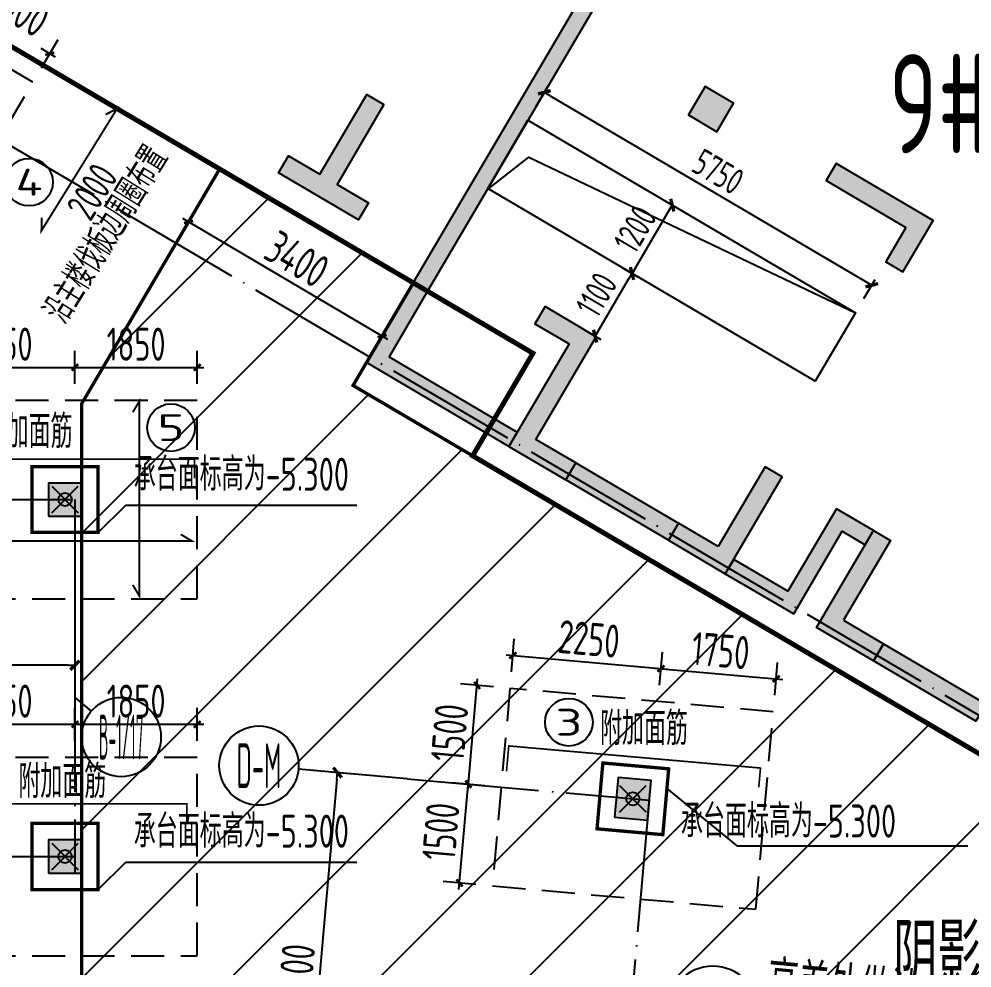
# Model space of a CAD drawing. Extents: x -57409 to 252654, y -8259 to 229119.
# Drawn here: x 150931 to 165350, y 89177 to 103531 of the extents above; entities that cross this region are included whole.
import ezdxf
from ezdxf.enums import TextEntityAlignment as Align

# ---------------------------------------------------------------- set-up
doc = ezdxf.new("R2010")
doc.units = 0
doc.header["$LTSCALE"] = 100
doc.header["$PDMODE"] = 35
doc.header["$PDSIZE"] = 200
doc.linetypes.add('DASHED', pattern=[0.75, 0.5, -0.25])
doc.linetypes.add('DOTE', pattern=[2.4200000000000004, 2, -0.2, 0.02, -0.2])
doc.layers.get('0').update_dxf_attribs({"linetype": 'CONTINUOUS'})
doc.layers.get('Defpoints').update_dxf_attribs({"linetype": 'CONTINUOUS'})
for name, color, linetype in [('B-TEXT', 3, 'CONTINUOUS'), ('codim', 7, 'CONTINUOUS'), ('COLU', 7, 'CONTINUOUS'), ('colu-主楼', 7, 'CONTINUOUS'), ('CT', 2, 'CONTINUOUS'), ('dim-wall', 7, 'CONTINUOUS'), ('dote', 253, 'DOTE'), ('g高差线', 210, 'CONTINUOUS'), ('h填实-主楼', 254, 'CONTINUOUS'), ('h填实-柱墙', 254, 'CONTINUOUS'), ('JSK', 4, 'CONTINUOUS'), ('s索引', 6, 'CONTINUOUS'), ('WALL', 3, 'CONTINUOUS'), ('wall-主楼', 2, 'CONTINUOUS'), ('Z-AXIS', 3, 'CONTINUOUS'), ('Z-CT', 2, 'CONTINUOUS'), ('Z-TEXT', 2, 'CONTINUOUS'), ('z柱下板带', 140, 'CONTINUOUS'), ('板底钢筋', 24, 'CONTINUOUS'), ('楼板负筋标注', 94, 'CONTINUOUS')]:
    doc.layers.add(name, color=color, linetype=linetype)
doc.layers.add('rein', color=6, linetype='ByLayer', lineweight=18)
doc.layers.add('重心计算', color=7, linetype='CONTINUOUS', plot=False)
doc.styles.add('_TCH_AXIS', font='tssdeng.shx', dxfattribs={"width": 0.7, "bigfont": 'tssdchn.shx'})
doc.styles.add('COMP', font='tssdeng.shx', dxfattribs={"width": 0.7, "bigfont": 'tssdchn.shx'})
doc.styles.add('COMPLEX', font='tssdeng.shx', dxfattribs={"width": 0.7, "bigfont": 'tssdchn.shx'})
doc.styles.add('Jgcad-DIM', font='tssdeng.shx', dxfattribs={"width": 0.7, "bigfont": 'tssdchn.shx'})
doc.styles.get("Standard").update_dxf_attribs({"font": 'tssdeng.shx', "width": 0.7, "bigfont": 'tssdchn.shx'})
doc.styles.add('TSSD_Dimension', font='tssdeng.shx', dxfattribs={"width": 0.7})
doc.dimstyles.new('TSSD_100_100$0', dxfattribs={"dimtxt": 300, "dimasz": 100, "dimexe": 100, "dimexo": 250, "dimgap": 100, "dimtad": 1, "dimdec": 0, "dimzin": 0, "dimdsep": 46, "dimtxsty": 'TSSD_Dimension', "dimblk": '_tsdbk', "dimblk1": '_tsdbk', "dimblk2": '_tsdbk', "dimsah": 1, "dimcen": 0, "dimdle": 100, "dimclrt": 7, "dimadec": 0, "dimazin": 0, "dimtfac": 1, "dimtdec": 0, "dimtix": 1, "dimtmove": 2, "dimatfit": 3, "dimldrblk": '_tsdbk', "dimfxl": 1, "dimtolj": 1, "dimtzin": 0, "dimarcsym": 0})

# ---------------------------------------------------------------- blocks, each defined once
blk = doc.blocks.new('_tsdbk')
blk.add_line((-1, 0), (0, 0))
at = {"const_width": 0.5}
blk.add_lwpolyline([(-0.7000000000000001, -0.7000000000000001), (0.7000000000000001, 0.7000000000000001)], dxfattribs=at)
blk = doc.blocks.new('*D4')
at = {"layer": 'Defpoints', "color": 0}
for p in [(156552.8397351701, 92060.53724373419), (155201.8647654124, 85956.01938228871), (156005.1060252424, 85884.77917018493)]:
    blk.add_point(p, dxfattribs=at)
at = {"layer": 'Z-AXIS', "color": 0, "lineweight": -2}
for p, q in [((156303.8172322038, 92082.62328041723), (155649.9894739653, 92140.61187052788)), ((155740.7640604786, 92032.16845466812), (155210.6991800856, 86055.62838347525)), ((155756.083522276, 85906.86520686798), (155102.2557642259, 85964.85379696192))]:
    blk.add_line(p, q, dxfattribs=at)
at = {"layer": 'Z-AXIS', "color": 0, "lineweight": -2, "xscale": 100, "yscale": 100, "zscale": 100}
for p, rotation in [((155749.5984751518, 92131.77745585467), 84.93164578912575), ((155201.8647654124, 85956.01938228871), 264.9316457891258)]:
    blk.add_blockref('_tsdbk', p, dxfattribs=dict(at, rotation=rotation))
at = {"layer": 'Z-AXIS', "color": 7, "insert": (155127.1001161292, 89074.81887042796), "char_height": 500, "attachment_point": 5, "rotation": 84.93164578912574, "style": 'TSSD_Dimension'}
blk.add_mtext('\\A1;6200', dxfattribs=at)
blk = doc.blocks.new('_AXISO')
blk.add_circle((2.273736754432321e-13, -5.684341886080801e-14), 0.5)
at = {"layer": 'B-TEXT', "style": 'COMPLEX', "width": 1.450892857142857}
blk.add_attdef('A', text='', height=0.56, dxfattribs=at).set_placement((0.2493750000001, -0.2800000000000296), (0.7493750000001, -0.2800000000000296), align=Align.FIT)
blk = doc.blocks.new('*D214')
at = {"layer": 'Defpoints', "color": 0}
for p in [(142777.6411610184, 94763.2418951896), (151777.641161017, 94763.24189519053), (142777.6411610184, 93754.77070954113)]:
    blk.add_point(p, dxfattribs=at)
at = {"layer": 'Z-AXIS', "color": 0, "lineweight": -2}
for p, q in [((142777.6411610184, 94513.2418951896), (142777.6411610184, 93654.77070954113)), ((151777.641161017, 94513.24189519053), (151777.641161017, 93654.77070954113)), ((151677.641161017, 93754.77070954113), (142877.6411610184, 93754.77070954113))]:
    blk.add_line(p, q, dxfattribs=at)
at = {"layer": 'Z-AXIS', "color": 0, "lineweight": -2, "xscale": 100, "yscale": 100, "zscale": 100, "rotation": 180}
blk.add_blockref('_tsdbk', (142777.6411610184, 93754.77070954113), dxfattribs=at)
at = {"layer": 'Z-AXIS', "color": 0, "lineweight": -2, "xscale": 100, "yscale": 100, "zscale": 100}
blk.add_blockref('_tsdbk', (151777.641161017, 93754.77070954113), dxfattribs=at)
at = {"layer": 'Z-AXIS', "color": 7, "insert": (147277.6411610177, 94104.77070954113), "char_height": 500, "attachment_point": 5, "style": 'TSSD_Dimension'}
blk.add_mtext('\\A1;9000', dxfattribs=at)
blk = doc.blocks.new('_ArchTick')
at = {"color": 0, "linetype": 'ByBlock', "const_width": 0.4}
blk.add_lwpolyline([(-0.5, -0.5), (0.5, 0.5)], dxfattribs=at)
blk = doc.blocks.new('*D2600')
at = {"layer": 'codim', "color": 0, "lineweight": -2}
blk.add_line((157587.6823024099, 90362.47555906195), (157737.8673518519, 92055.82857923336), dxfattribs=at)
at = {"layer": 'codim', "color": 7, "lineweight": -2}
for p, q in [((157978.055440146, 91934.13354136408), (157480.0104342125, 91978.30561472947)), ((157845.5392200023, 90439.99852357002), (157347.4942141165, 90484.17059693116))]:
    blk.add_line(p, q, dxfattribs=at)
at = {"layer": 'Defpoints', "color": 0}
for p in [(157729.0329371789, 91956.2195780468), (158227.0779431125, 91912.04750468142), (158094.5617229687, 90417.91248688736)]:
    blk.add_point(p, dxfattribs=at)
at = {"layer": 'codim', "color": 0, "lineweight": -2, "xscale": 100, "yscale": 100, "zscale": 100}
for p, rotation in [((157729.0329371789, 91956.2195780468), 84.93164578921422), ((157596.5167170829, 90462.0845602485), 264.9316457892142)]:
    blk.add_blockref('_ArchTick', p, dxfattribs=dict(at, rotation=rotation))
at = {"layer": 'codim', "color": 1, "insert": (157314.143322978, 91240.07252050338), "char_height": 500, "attachment_point": 5, "rotation": 84.93164578921422, "style": 'Jgcad-DIM'}
blk.add_mtext('\\A1;1500', dxfattribs=at)
blk = doc.blocks.new('*D2601')
at = {"layer": 'codim', "color": 7, "lineweight": -2}
for p, q in [((158110.5716602898, 93428.26855915817), (157612.5266543564, 93472.44063252353)), ((157978.055440146, 91934.13354136408), (157480.0104342605, 91978.3056147252))]:
    blk.add_line(p, q, dxfattribs=at)
at = {"layer": 'codim', "color": 0, "lineweight": -2}
blk.add_line((157720.1985225538, 91856.610576856), (157870.3835719959, 93549.96359702744), dxfattribs=at)
at = {"layer": 'Defpoints', "color": 0}
for p in [(157861.5491573228, 93450.35459584088), (158359.5941632562, 93406.18252247552), (158227.0779431125, 91912.04750468142)]:
    blk.add_point(p, dxfattribs=at)
at = {"layer": 'codim', "color": 0, "lineweight": -2, "xscale": 100, "yscale": 100, "zscale": 100}
for p, rotation in [((157861.5491573228, 93450.35459584088), 84.93164578921422), ((157729.0329372269, 91956.21957804255), 264.9316457892142)]:
    blk.add_blockref('_ArchTick', p, dxfattribs=dict(at, rotation=rotation))
at = {"layer": 'codim', "color": 1, "insert": (157446.6595431219, 92734.20753829744), "char_height": 500, "attachment_point": 5, "rotation": 84.93164578921422, "style": 'Jgcad-DIM'}
blk.add_mtext('\\A1;1500', dxfattribs=at)
blk = doc.blocks.new('*D2602')
at = {"layer": 'codim', "color": 7, "lineweight": -2}
for p, q in [((158381.680199946, 93655.2050254413), (158425.8522733247, 94153.25003136467)), ((160622.8827266372, 93456.43069522569), (160667.0548000167, 93954.47570115722))]:
    blk.add_line(p, q, dxfattribs=at)
at = {"layer": 'codim', "color": 0, "lineweight": -2}
blk.add_line((158304.1572354486, 93913.06194307479), (160744.5777645133, 93696.61878351556), dxfattribs=at)
at = {"layer": 'Defpoints', "color": 0}
for p in [(160644.968763327, 93705.45319819145), (158359.5941632563, 93406.18252247553), (160600.7966899475, 93207.40819225991)]:
    blk.add_point(p, dxfattribs=at)
at = {"layer": 'codim', "color": 0, "lineweight": -2, "xscale": 100, "yscale": 100, "zscale": 100}
for p, rotation in [((158403.766236635, 93904.2275283989), 174.9316457875899), ((160644.968763327, 93705.45319819145), 354.9316457875899)]:
    blk.add_blockref('_ArchTick', p, dxfattribs=dict(at, rotation=rotation))
at = {"layer": 'codim', "color": 1, "insert": (159555.2879513466, 94153.47186744727), "char_height": 500, "attachment_point": 5, "rotation": 354.9316457875899, "style": 'Jgcad-DIM'}
blk.add_mtext('\\A1;2250', dxfattribs=at)
blk = doc.blocks.new('*D2603')
at = {"layer": 'codim', "color": 7, "lineweight": -2}
for p, q in [((160622.8827266372, 93456.43069522569), (160667.0548000161, 93954.47570115101)), ((162366.0402473972, 93301.82843839139), (162410.2123207766, 93799.87344432299))]:
    blk.add_line(p, q, dxfattribs=at)
at = {"layer": 'codim', "color": 0, "lineweight": -2}
blk.add_line((160545.3597621401, 93714.28761286111), (162487.7352852732, 93542.01652668131), dxfattribs=at)
at = {"layer": 'Defpoints', "color": 0}
for p in [(162388.1262840869, 93550.8509413572), (160600.7966899475, 93207.40819225991), (162343.9542107075, 93052.80593542561)]:
    blk.add_point(p, dxfattribs=at)
at = {"layer": 'codim', "color": 0, "lineweight": -2, "xscale": 100, "yscale": 100, "zscale": 100}
for p, rotation in [((160644.9687633264, 93705.45319818522), 174.9316457875899), ((162388.1262840869, 93550.8509413572), 354.9316457875899)]:
    blk.add_blockref('_ArchTick', p, dxfattribs=dict(at, rotation=rotation))
at = {"layer": 'codim', "color": 1, "insert": (161547.4679750723, 93976.7835739233), "char_height": 500, "attachment_point": 5, "rotation": 354.9316457875899, "style": 'Jgcad-DIM'}
blk.add_mtext('\\A1;1750', dxfattribs=at)
blk = doc.blocks.new('*D2606')
at = {"layer": 'codim', "color": 7, "lineweight": -2}
for p, q in [((149627.6411610168, 98012.72304206342), (149627.6411610168, 98512.72304206342)), ((151777.6411610168, 98012.72304206342), (151777.6411610168, 98512.72304206342))]:
    blk.add_line(p, q, dxfattribs=at)
at = {"layer": 'codim', "color": 0, "lineweight": -2}
blk.add_line((149527.6411610168, 98262.72304206342), (151877.6411610168, 98262.72304206342), dxfattribs=at)
at = {"layer": 'Defpoints', "color": 0}
for p in [(151777.6411610168, 98262.72304206342), (149627.6411610168, 97762.72304206342), (151777.6411610168, 97762.72304206342)]:
    blk.add_point(p, dxfattribs=at)
at = {"layer": 'codim', "color": 0, "lineweight": -2, "xscale": 100, "yscale": 100, "zscale": 100, "rotation": 180}
blk.add_blockref('_ArchTick', (149627.6411610168, 98262.72304206342), dxfattribs=at)
at = {"layer": 'codim', "color": 0, "lineweight": -2, "xscale": 100, "yscale": 100, "zscale": 100}
blk.add_blockref('_ArchTick', (151777.6411610168, 98262.72304206342), dxfattribs=at)
at = {"layer": 'codim', "color": 1, "insert": (150702.6411610168, 98612.72304206342), "char_height": 500, "attachment_point": 5, "style": 'Jgcad-DIM'}
blk.add_mtext('\\A1;2150', dxfattribs=at)
blk = doc.blocks.new('*D2607')
at = {"layer": 'codim', "color": 7, "lineweight": -2}
for p, q in [((151777.6411610168, 98012.72304206342), (151777.6411610168, 98512.72304206342)), ((153627.6411610168, 98012.72304206336), (153627.6411610168, 98512.72304206342))]:
    blk.add_line(p, q, dxfattribs=at)
at = {"layer": 'codim', "color": 0, "lineweight": -2}
blk.add_line((151677.6411610168, 98262.72304206342), (153727.6411610168, 98262.72304206342), dxfattribs=at)
at = {"layer": 'Defpoints', "color": 0}
for p in [(153627.6411610168, 98262.72304206342), (151777.6411610168, 97762.72304206342), (153627.6411610168, 97762.72304206336)]:
    blk.add_point(p, dxfattribs=at)
at = {"layer": 'codim', "color": 0, "lineweight": -2, "xscale": 100, "yscale": 100, "zscale": 100, "rotation": 180}
blk.add_blockref('_ArchTick', (151777.6411610168, 98262.72304206342), dxfattribs=at)
at = {"layer": 'codim', "color": 0, "lineweight": -2, "xscale": 100, "yscale": 100, "zscale": 100}
blk.add_blockref('_ArchTick', (153627.6411610168, 98262.72304206342), dxfattribs=at)
at = {"layer": 'codim', "color": 1, "insert": (152702.6411610168, 98612.72304206342), "char_height": 500, "attachment_point": 5, "style": 'Jgcad-DIM'}
blk.add_mtext('\\A1;1850', dxfattribs=at)
blk = doc.blocks.new('*D2589')
at = {"layer": 'codim', "color": 7, "lineweight": -2}
for p, q in [((149627.6411610174, 92612.7230420599), (149627.6411610174, 93112.7230420599)), ((151777.6411610174, 92612.7230420599), (151777.6411610174, 93112.7230420599))]:
    blk.add_line(p, q, dxfattribs=at)
at = {"layer": 'codim', "color": 0, "lineweight": -2}
blk.add_line((149527.6411610174, 92862.7230420599), (151877.6411610174, 92862.7230420599), dxfattribs=at)
at = {"layer": 'Defpoints', "color": 0}
for p in [(151777.6411610174, 92862.7230420599), (149627.6411610174, 92362.7230420599), (151777.6411610174, 92362.7230420599)]:
    blk.add_point(p, dxfattribs=at)
at = {"layer": 'codim', "color": 0, "lineweight": -2, "xscale": 100, "yscale": 100, "zscale": 100, "rotation": 180}
blk.add_blockref('_ArchTick', (149627.6411610174, 92862.7230420599), dxfattribs=at)
at = {"layer": 'codim', "color": 0, "lineweight": -2, "xscale": 100, "yscale": 100, "zscale": 100}
blk.add_blockref('_ArchTick', (151777.6411610174, 92862.7230420599), dxfattribs=at)
at = {"layer": 'codim', "color": 1, "insert": (150702.6411610174, 93212.7230420599), "char_height": 500, "attachment_point": 5, "style": 'Jgcad-DIM'}
blk.add_mtext('\\A1;2150', dxfattribs=at)
blk = doc.blocks.new('*D2590')
at = {"layer": 'codim', "color": 7, "lineweight": -2}
for p, q in [((151777.6411610174, 92612.7230420599), (151777.6411610174, 93112.7230420599)), ((153627.6411610174, 92612.72304205976), (153627.6411610174, 93112.7230420599))]:
    blk.add_line(p, q, dxfattribs=at)
at = {"layer": 'codim', "color": 0, "lineweight": -2}
blk.add_line((151677.6411610174, 92862.7230420599), (153727.6411610174, 92862.7230420599), dxfattribs=at)
at = {"layer": 'Defpoints', "color": 0}
for p in [(153627.6411610174, 92862.7230420599), (151777.6411610174, 92362.7230420599), (153627.6411610174, 92362.72304205976)]:
    blk.add_point(p, dxfattribs=at)
at = {"layer": 'codim', "color": 0, "lineweight": -2, "xscale": 100, "yscale": 100, "zscale": 100, "rotation": 180}
blk.add_blockref('_ArchTick', (151777.6411610174, 92862.7230420599), dxfattribs=at)
at = {"layer": 'codim', "color": 0, "lineweight": -2, "xscale": 100, "yscale": 100, "zscale": 100}
blk.add_blockref('_ArchTick', (153627.6411610174, 92862.7230420599), dxfattribs=at)
at = {"layer": 'codim', "color": 1, "insert": (152702.6411610174, 93212.7230420599), "char_height": 500, "attachment_point": 5, "style": 'Jgcad-DIM'}
blk.add_mtext('\\A1;1850', dxfattribs=at)
blk = doc.blocks.new('*D456')
at = {"layer": 'codim', "color": 7, "lineweight": -2}
for p, q in [((149544.8242385641, 103805.4241908229), (149798.2521843906, 104236.4395921999)), ((151268.8858442189, 102791.7124073722), (151522.3137900708, 103222.7278087923))]:
    blk.add_line(p, q, dxfattribs=at)
at = {"layer": 'codim', "color": 0, "lineweight": -2}
for p, q in [((149585.3351311806, 104071.6174806602), (150233.9289993958, 103690.2579951932)), ((151481.8028974289, 102956.5345189119), (151265.0504597161, 103083.980370886))]:
    blk.add_line(p, q, dxfattribs=at)
at = {"layer": 'Defpoints', "color": 0}
for p in [(149418.1102656382, 103589.9164901129), (151395.5998171448, 103007.2201080823), (151142.1718712929, 102576.2047066622)]:
    blk.add_point(p, dxfattribs=at)
at = {"layer": 'codim', "color": 0, "lineweight": -2, "xscale": 100, "yscale": 100, "zscale": 100}
for p, rotation in [((149671.5382114647, 104020.9318914898), 149.5453717339263), ((151395.5998171448, 103007.2201080823), 329.5453717339263)]:
    blk.add_blockref('_ArchTick', p, dxfattribs=dict(at, rotation=rotation))
at = {"layer": 'codim', "color": 1, "insert": (150922.8026196426, 103681.8795917265), "char_height": 500, "attachment_point": 5, "rotation": 329.54537173392634, "style": 'Jgcad-DIM'}
blk.add_mtext('\\A1;2000', dxfattribs=at)
blk = doc.blocks.new('*D2818')
at = {"layer": 'Defpoints', "color": 0}
for p in [(158631.7801622957, 102000.6427826044), (163834.7788405278, 99504.37269845286), (163588.4637371027, 99086.21263163515)]:
    blk.add_point(p, dxfattribs=at)
at = {"layer": 'dim-wall', "color": 0, "lineweight": -2}
for p, q in [((158758.6647530359, 102216.0500727147), (158931.1579260692, 102508.8853709089)), ((158966.5670058173, 102371.9686185686), (163748.6159244837, 99555.12653474894)), ((163715.3483278429, 99301.61992174554), (163885.5326768239, 99590.53561449701))]:
    blk.add_line(p, q, dxfattribs=at)
at = {"layer": 'dim-wall', "color": 0, "lineweight": -2, "xscale": 100, "yscale": 100, "zscale": 100}
for p, rotation in [((158880.4040897731, 102422.7224548647), 149.5), ((163834.7788405278, 99504.37269845286), 329.5)]:
    blk.add_blockref('_tsdbk', p, dxfattribs=dict(at, rotation=rotation))
at = {"layer": 'dim-wall', "color": 7, "insert": (161509.8529740387, 101222.0363247913), "char_height": 400, "attachment_point": 5, "rotation": 329.5, "style": 'TSSD_Dimension'}
blk.add_mtext('\\A1;5750', dxfattribs=at)
blk = doc.blocks.new('*D2819')
at = {"layer": 'Defpoints', "color": 0}
for p in [(159835.5418394054, 99900.79473498135), (160206.6639723615, 99682.18709208019), (159278.0003492272, 98952.56083612368)]:
    blk.add_point(p, dxfattribs=at)
at = {"layer": 'dim-wall', "color": 0, "lineweight": -2}
for p, q in [((160050.9491295158, 99773.91014424118), (160292.8268884057, 99631.43325578413)), ((159699.1257751716, 98820.55821306168), (160155.9101360654, 99596.02417603604)), ((159493.4076393375, 98825.67624538351), (159734.5348549197, 98683.64146072147))]:
    blk.add_line(p, q, dxfattribs=at)
at = {"layer": 'dim-wall', "color": 0, "lineweight": -2, "xscale": 100, "yscale": 100, "zscale": 100}
for p, rotation in [((160206.6639723615, 99682.18709208019), 59.50000000000001), ((159648.3719388755, 98734.39529701753), 239.5)]:
    blk.add_blockref('_tsdbk', p, dxfattribs=dict(at, rotation=rotation))
at = {"layer": 'dim-wall', "color": 7, "insert": (159669.029207486, 99360.55270343708), "char_height": 400, "attachment_point": 5, "rotation": 59.500000000000014, "style": 'TSSD_Dimension'}
blk.add_mtext('\\A1;1100', dxfattribs=at)
blk = doc.blocks.new('*D2820')
at = {"layer": 'Defpoints', "color": 0}
for p in [(160709.1462907271, 100779.1954073468), (160815.8335462846, 100716.3518111451), (159835.5418394054, 99900.79473498135)]:
    blk.add_point(p, dxfattribs=at)
at = {"layer": 'dim-wall', "color": 0, "lineweight": -2}
for p, q in [((160924.5535808375, 100652.3108166066), (160901.9964623288, 100665.597974849)), ((160257.4178086576, 99768.35000812434), (160765.0797099886, 100630.1888951009)), ((160050.9491295158, 99773.91014424118), (160292.8268884057, 99631.43325578413))]:
    blk.add_line(p, q, dxfattribs=at)
at = {"layer": 'dim-wall', "color": 0, "lineweight": -2, "xscale": 100, "yscale": 100, "zscale": 100}
for p, rotation in [((160815.8335462846, 100716.3518111451), 59.50000000000001), ((160206.6639723615, 99682.18709208019), 239.5)]:
    blk.add_blockref('_tsdbk', p, dxfattribs=dict(at, rotation=rotation))
at = {"layer": 'dim-wall', "color": 7, "insert": (160252.7600111906, 100351.5309605008), "char_height": 400, "attachment_point": 5, "rotation": 59.500000000000014, "style": 'TSSD_Dimension'}
blk.add_mtext('\\A1;1200', dxfattribs=at)
blk = doc.blocks.new('_INDEX')
blk.add_line((-0.5, 0), (0.5, 0))
blk.add_circle((0, 0), 0.5)
at = {"style": 'COMP'}
for tag, width, p, p2 in [('1', 2.888888888888888, (-0.17, 0.05), (0.17, 0.05)), ('-', 1.444444444444444, (-0.17, -0.39), (0.17, -0.39))]:
    blk.add_attdef(tag, text='', height=0.34, dxfattribs=dict(at, width=width)).set_placement(p, p2, align=Align.FIT)
blk = doc.blocks.new('*D2952')
at = {"layer": 'codim', "color": 7, "lineweight": -2}
for p, q in [((153384.224119986, 100271.8816321402), (153622.5922753702, 100676.5504583577)), ((156314.7305476382, 98548.80579340804), (156551.7323860815, 98951.15507374564))]:
    blk.add_line(p, q, dxfattribs=at)
at = {"layer": 'codim', "color": 0, "lineweight": -2}
blk.add_line((156511.0107113854, 98684.99394733919), (153409.5447685859, 100511.8970045433), dxfattribs=at)
at = {"layer": 'Defpoints', "color": 0}
for p in [(153495.70768463, 100461.1431682473), (153257.3395292459, 100056.4743420298), (156187.845956898, 98333.39850329768)]:
    blk.add_point(p, dxfattribs=at)
at = {"layer": 'codim', "color": 0, "lineweight": -2, "xscale": 100, "yscale": 100, "zscale": 100}
for p, rotation in [((153495.70768463, 100461.1431682473), 149.5), ((156424.8477953413, 98735.74778363525), 329.5)]:
    blk.add_blockref('_ArchTick', p, dxfattribs=dict(at, rotation=rotation))
at = {"layer": 'codim', "color": 1, "insert": (155137.9161670219, 99900.01568209581), "char_height": 500, "attachment_point": 5, "rotation": 329.5, "style": 'Jgcad-DIM'}
blk.add_mtext('\\A1;3400', dxfattribs=at)

msp = doc.modelspace()

# ---------------------------------------------------------------- hatches: boundary and pattern name
at = {"layer": 'g高差线'}
h = msp.add_hatch(dxfattribs=at)
h.set_pattern_fill('ANSI31', color=256, scale=500, style=0)
h.set_pattern_definition([(45, (0, 0), (-1122.532015133644, 1122.532015133644), [])])
h.paths.add_polyline_path([(167328.0015713994, 93407.29436140702), (166415.652510552, 91855.64388803586), (155985.0941495197, 97988.56545426532), (156897.4217409475, 99540.21971143977), (153966.9377775096, 101263.3174657299), (151877.6438114924, 97709.96870472953), (151877.6438117984, 86351.22903413788), (164521.890563253, 85229.79906564172), (164576.7586858609, 85848.44320797367), (164257.3222983349, 85569.22932163556), (164297.5447995229, 86167.87959549934), (164576.7586858609, 85848.44320797369), (164521.890563253, 85229.79906564172), (178716.3392929953, 83970.8802462993), (179913.6512926972, 86007.19834220802)])
h.paths.add_polyline_path([(164277.7382389404, 86208.72233228767), (164345.42033219, 87216.06654312399), (163982.7764162889, 87240.43209669381), (163915.0943230394, 86233.08788585749)], flags=24)
at = {"layer": 'h填实-主楼'}
for points in [[(156453.2723060538, 102237.5131161477), (155743.6740576413, 101030.6699921884), (156217.7909991939, 100751.8992517382), (156065.734231679, 100493.2900108903), (154858.8911077163, 101202.8882593048), (155010.947875239, 101461.4975001536), (155485.0648167929, 101182.7267597044), (156194.6630652094, 102389.569883666)], [(161490.5954394945, 101827.7866069743), (161744.0233853552, 102258.8020083899), (161313.0079839423, 102512.22995425), (161059.5800380796, 102081.2145528358)], [(164350.4651868868, 100378.2539140202), (164046.3516518527, 99861.03543232425), (164304.9608927005, 99708.97866480515), (164761.1311952531, 100484.8063873489), (163295.6788304462, 101346.4614032829), (163143.6220629305, 101087.8521624342)], [(158753.5736053946, 97172.82023975786), (159665.9142104992, 98724.47568484917), (158890.0864879551, 99180.6459873982), (158738.0297204365, 98922.03674655265), (159255.2482021356, 98617.92321151469), (158342.9076158103, 97066.26779837857), (159204.9384186412, 96559.41190664991), (159356.9951673738, 96818.02111555098)], [(161512.0721744399, 95550.88138623847), (160908.6506124625, 95905.68051044663), (160756.5938637307, 95647.07130154429), (161618.6246665592, 95140.21540981854), (162480.2796637051, 96605.66774267887), (162221.6704228568, 96757.7245101961)], [(163408.5399410355, 94435.79842422306), (164011.9615030135, 94080.99930001781), (163859.9047542834, 93822.39009111581), (162997.8739514554, 94329.24598284121), (163859.5289486018, 95794.69831570107), (164118.1381894497, 95642.64154818383)]]:
    msp.add_hatch(color=256, dxfattribs=at).paths.add_polyline_path(points)
at = {"layer": 'h填实-柱墙'}
for points in [[(156897.4288571828, 99540.25065128562), (159913.2214037093, 104669.3339123922), (158577.0736595036, 105454.9605444619), (158703.7876324357, 105670.4682451677), (160255.4430773454, 104758.1276401682), (157112.9365578881, 99413.53667835308)], [(157112.9365578881, 99413.53667835308), (156530.052282408, 98422.20125510867), (158469.6215885933, 97281.77549883033), (158342.9076158103, 97066.26779837857), (156187.8306089187, 98333.40752758514), (156897.4288571828, 99540.25065128562)], [(159356.9951860102, 96818.02114724481), (160908.6506310978, 95905.68054213814), (160756.5938637307, 95647.07130154429), (159204.9384186403, 96559.41190665061)], [(151377.6411610187, 96012.72304206408), (151877.6411610188, 96012.72304206478), (151877.6411610185, 96512.72304206432), (151377.6411610183, 96512.72304206537)], [(161618.6246665584, 95140.21540981773), (162653.0616301318, 94531.98833964122), (163388.0026543493, 95781.93297179657), (163732.8149756708, 95579.19061499435), (163859.5289486018, 95794.69831570107), (163299.2089265733, 96124.15464543467), (162564.267902207, 94874.21001302506), (161745.3386393381, 95355.72311027205)], [(164011.9615216512, 94080.99933171165), (165563.6169667397, 93168.65872660544), (165411.5601993718, 92910.04948601182), (163859.9047542834, 93822.39009111581)], [(159943.7322198426, 91458.6182442866), (160441.7772257754, 91414.44617090942), (160494.7837138303, 92012.10017802528), (159996.7387078972, 92056.27225140642)], [(151377.6411610184, 90612.72304205803), (151877.6411610173, 90612.72304205873), (151877.641161019, 91112.72304205826), (151377.6411610185, 91112.72304205873)]]:
    msp.add_hatch(color=256, dxfattribs=at).paths.add_polyline_path(points)

# ---------------------------------------------------------------- linework, layer by layer
at = {"layer": 'COLU'}
for points in [[(151377.6411610187, 96012.72304206408), (151877.6411610188, 96012.72304206478), (151877.6411610185, 96512.72304206432), (151377.6411610183, 96512.72304206537)], [(159943.7322198426, 91458.6182442866), (160441.7772257754, 91414.44617090942), (160494.7837138303, 92012.10017802528), (159996.7387078972, 92056.27225140642)], [(151377.6411610184, 90612.72304205803), (151877.6411610173, 90612.72304205873), (151877.641161019, 91112.72304205826), (151377.6411610185, 91112.72304205873)]]:
    msp.add_lwpolyline(points, close=True, dxfattribs=at)
at = {"layer": 'colu-主楼'}
msp.add_lwpolyline([(161490.5954394945, 101827.7866069743), (161744.0233853552, 102258.8020083899), (161313.0079839423, 102512.22995425), (161059.5800380796, 102081.2145528358)], close=True, dxfattribs=at)
at = {"layer": 'CT', "const_width": 74.99999999999997}
msp.add_lwpolyline([(179913.6512926972, 86007.19834220802), (167328.0015713994, 93407.29436140702), (166415.6609662945, 91855.63891631746), (157795.3529380261, 96924.19783356655), (158707.693543132, 98475.85327865576), (146122.0438218341, 105875.9492978548)], dxfattribs=at)
at = {"layer": 'CT'}
for points, const_width in [([(151127.6411610195, 95762.72304206385), (152127.6411610194, 95762.72304206571), (152127.6411610175, 96762.7230420656), (151127.6411610177, 96762.72304206374)], 49.99999999999999), ([(159677.0408875273, 91281.48627860271), (160673.1308993908, 91193.14213184846), (160761.4750461451, 92189.23214371174), (159765.3850342816, 92277.57629046621)], 49.99999999999999), ([(151127.6411610187, 90362.72304205826), (152127.6411610185, 90362.72304205931), (152127.6411610178, 91362.7230420592), (151127.6411610178, 91362.7230420585)], 49.99999999999998)]:
    msp.add_lwpolyline(points, close=True, dxfattribs=dict(at, const_width=const_width))
at = {"layer": 'dote', "ltscale": 10}
for p, q in [((139907.2662127336, 108022.0404130207), (184810.60358333, 81619.82713970923)), ((72269.46474777008, 96262.72304206375), (151777.6411610168, 96262.72304206315)), ((151777.6411610168, 96262.72304206315), (151777.6411610175, 90612.72304205314)), ((156801.8622381365, 92038.4512070516), (160468.2804698038, 91713.27317446584)), ((160468.2804698038, 91713.27317446584), (154484.60423553, 24246.66276955316)), ((80077.64116101939, 90862.72304205617), (151777.6411610175, 90862.72304205978))]:
    msp.add_line(p, q, dxfattribs=at)
at = {"layer": 'g高差线', "const_width": 50}
msp.add_lwpolyline([(153966.9377775095, 101263.3174657299), (156897.4217409476, 99540.21971143979), (155985.0941495197, 97988.56545426532), (166415.652510552, 91855.64388803588), (167328.0015713994, 93407.29436140702), (179913.6512926972, 86007.19834220802), (178716.3392929953, 83970.8802462993), (151877.6438117983, 86351.22903413788), (151877.6438114924, 97709.96870472954), (153966.9488321138, 101263.3362667529)], dxfattribs=at)
at = {"layer": 'JSK'}
msp.add_lwpolyline([(158016.857099882, 100948.1173314924), (158646.4427073353, 101442.0114161494), (163588.4659112248, 99086.21632924827), (162980.2380694629, 98051.77981959342), (158023.553092231, 100966.2058192116), (158631.7801622958, 102000.6427826044), (163588.4659112248, 99086.21632924827)], dxfattribs=at)
at = {"layer": 'rein', "color": 210, "const_width": 25}
for points in [[(149627.268470159, 96483.60373891308), (149627.6411610174, 96871.11473082216), (153585.1410711699, 96874.43191885446), (153584.8593868561, 96581.54636672756)], [(158307.392502558, 92149.3139455606), (158341.6268463322, 92535.30995260626), (162150.4617669993, 92201.19251991967), (162124.5870308309, 91909.45201190108)], [(149648.8347236771, 91271.50122003185), (149649.2074145355, 91659.01221194092), (153472.668923655, 91659.01221194102), (153472.3872393412, 91366.12665981412)]]:
    msp.add_lwpolyline(points, dxfattribs=at)
at = {"layer": 'WALL'}
for points in [[(156897.4288571828, 99540.25065128562), (159913.2214037093, 104669.3339123922), (158577.0736595036, 105454.9605444619), (158703.7876324357, 105670.4682451677), (160255.4430773454, 104758.1276401682), (157112.9365578881, 99413.53667835308), (156897.4288571828, 99540.25065128562)], [(157112.9365578881, 99413.53667835308), (156530.052282408, 98422.20125510867), (158469.6215885933, 97281.77549883033), (158342.9076158103, 97066.26779837857), (156187.8306089187, 98333.40752758514), (156897.4288571828, 99540.25065128562), (157112.9365578881, 99413.53667835308)]]:
    msp.add_lwpolyline(points, dxfattribs=at)
for points in [[(159356.9951860102, 96818.02114724481), (160908.6506310978, 95905.68054213814), (160756.5938637307, 95647.07130154429), (159204.9384186403, 96559.41190665061)], [(161618.6246665584, 95140.21540981773), (162653.0616301318, 94531.98833964122), (163388.0026543493, 95781.93297179657), (163732.8149756708, 95579.19061499435), (163859.5289486018, 95794.69831570107), (163299.2089265733, 96124.15464543467), (162564.267902207, 94874.21001302506), (161745.3386393381, 95355.72311027205)], [(164011.9615216512, 94080.99933171165), (165563.6169667397, 93168.65872660544), (165411.5601993718, 92910.04948601182), (163859.9047542834, 93822.39009111581)]]:
    msp.add_lwpolyline(points, close=True, dxfattribs=at)
at = {"layer": 'wall-主楼'}
for points in [[(156453.2723060538, 102237.5131161477), (155743.6740576413, 101030.6699921884), (156217.7909991939, 100751.8992517382), (156065.734231679, 100493.2900108903), (154858.8911077163, 101202.8882593048), (155010.947875239, 101461.4975001536), (155485.0648167929, 101182.7267597044), (156194.6630652094, 102389.569883666)], [(164350.4651868868, 100378.2539140202), (164046.3516518527, 99861.03543232425), (164304.9608927005, 99708.97866480515), (164761.1311952531, 100484.8063873489), (163295.6788304462, 101346.4614032829), (163143.6220629305, 101087.8521624342)], [(158753.5736053946, 97172.82023975786), (159665.9142104992, 98724.47568484917), (158890.0864879551, 99180.6459873982), (158738.0297204365, 98922.03674655265), (159255.2482021356, 98617.92321151469), (158342.9076158103, 97066.26779837857), (159204.9384186412, 96559.41190664991), (159356.9951673738, 96818.02111555098)], [(161512.0721744399, 95550.88138623847), (160908.6506124625, 95905.68051044663), (160756.5938637307, 95647.07130154429), (161618.6246665592, 95140.21540981854), (162480.2796637051, 96605.66774267887), (162221.6704228568, 96757.7245101961)], [(163408.5399410355, 94435.79842422306), (164011.9615030135, 94080.99930001781), (163859.9047542834, 93822.39009111581), (162997.8739514554, 94329.24598284121), (163859.5289486018, 95794.69831570107), (164118.1381894497, 95642.64154818383)]]:
    msp.add_lwpolyline(points, close=True, dxfattribs=at)
at = {"layer": 'Z-AXIS'}
for p, q in [((151777.641161017, 94763.24189519076), (151777.641161017, 93269.56807748016)), ((151777.641161017, 93269.56807748016), (152022.0862213695, 93060.04333581656)), ((156801.8622381365, 92038.4512070516), (155159.4346018662, 92184.11963703061))]:
    msp.add_line(p, q, dxfattribs=at)
at = {"layer": 'Z-CT', "color": 1, "const_width": 50}
msp.add_lwpolyline([(179913.6512926962, 86007.19834220699), (167328.0015713988, 93407.2943614064), (166415.6609662937, 91855.63891631675), (157795.3529380252, 96924.19783356637), (158707.6935431314, 98475.85327865543), (146122.043821834, 105875.9492978548)], dxfattribs=at)
at = {"layer": 'Z-TEXT'}
for p, q in [((152127.6411610194, 95762.72304206571), (152544.7055077953, 96177.03385175602)), ((152544.7055077953, 96177.03385175602), (156040.9689508197, 96177.03385175602)), ((160735.2591735442, 91893.64528471255), (161792.7793082484, 91025.43995088132)), ((161792.7793082484, 91025.43995088132), (165289.0427512728, 91025.43995088132)), ((152127.641161025, 90362.72304205931), (152544.705507801, 90777.03385174961)), ((152544.705507801, 90777.03385174961), (156040.9689508253, 90777.03385174961))]:
    msp.add_line(p, q, dxfattribs=at)
at = {"layer": 'z柱下板带', "color": 6, "linetype": 'DASHED', "ltscale": 10}
for p, q in [((151142.1718712893, 102576.2047066556), (147694.0486599795, 104603.6282735569)), ((149621.6041961133, 99990.11229817325), (151142.1718712893, 102576.2047066556))]:
    msp.add_line(p, q, dxfattribs=at)
for points in [[(149627.6411610174, 94762.72304206545), (153627.6411610174, 94762.72304206545), (153627.6411610174, 97762.72304206545), (149627.6411610174, 97762.72304206545)], [(158094.5617229636, 90417.9124868923), (162078.9217704147, 90064.53589984222), (162343.9542107023, 93052.80593543057), (158359.5941632512, 93406.18252248065)]]:
    msp.add_lwpolyline(points, close=True, dxfattribs=at)
at = {"layer": 'z柱下板带', "linetype": 'DASHED', "ltscale": 10}
msp.add_lwpolyline([(149627.6411610186, 89362.72304208149), (153627.6411610186, 89362.72304208149), (153627.6411610186, 92362.72304208149), (149627.6411610186, 92362.72304208149)], close=True, dxfattribs=at)
at = {"layer": '板底钢筋', "const_width": 30}
for points in [[(151273.6200412076, 100525.3075666629), (151270.7686328744, 100330.9629840506), (152414.868682483, 102175.9012882553), (152242.0465686899, 102086.9604972529)], [(152652.3338072142, 94970.32186783757), (152752.3338072147, 94803.6546925446), (152752.3338072147, 97750.53902424255), (152652.3338072145, 97583.87184894999)], [(149794.3083363104, 95735.07872772706), (149627.6411610174, 95635.07872772653), (153546.74164422, 95635.07872772653), (153380.0744689274, 95735.07872772682)]]:
    msp.add_lwpolyline(points, dxfattribs=at)
at = {"layer": '重心计算', "color": 5}
for p in [(151627.6411610184, 96262.72304206464), (151627.6411610184, 96262.72304206465), (160219.2579668361, 91735.35921115702), (160219.2579668361, 91735.35921115702), (151627.6411610182, 90862.72304205855), (151627.6411610182, 90862.72304205857)]:
    msp.add_point(p, dxfattribs=at)

# ---------------------------------------------------------------- block references
at = {"layer": 's索引'}
ref = msp.add_blockref('_INDEX', (161430.3513292136, 88502.58176447658), dxfattribs=dict(at, xscale=-1399.99999999995, yscale=1399.999999999998, zscale=1.4, rotation=354.6638741311784))
ref.add_attrib('1', '2', dxfattribs={"layer": '0', "height": 476.0000000000002, "rotation": 354.6638741175489, "style": 'COMP', "width": 1.857142857142833}).set_placement((161199.8926467614, 88594.41201919959), (161673.8297861251, 88550.14478603868), align=Align.FIT)
ref.add_attrib('-', '-', dxfattribs={"layer": '0', "height": 476.0000000000002, "rotation": 354.6638741174405, "style": 'COMP', "width": 1.444444444444149}).set_placement((161142.6056392242, 87981.08160354516), (161616.5427785878, 87936.81437038336), align=Align.FIT)
at = {"layer": 'Z-AXIS'}
ref = msp.add_blockref('_AXISO', (152477.6398105639, 92669.5680774819), dxfattribs=dict(at, xscale=1199.999999999998, yscale=1200, zscale=1200, rotation=359.9996457873846))
ref.add_attrib('A', 'B-1/17', dxfattribs={"color": 7, "height": 678.8225099390856, "rotation": 359.9996457874215, "style": '_TCH_AXIS', "width": 0.2148760330577375}).set_placement((152138.2264573007, 92330.15892081891), (152817.0489672264, 92330.15472421885), align=Align.FIT)
ref = msp.add_blockref('_AXISO', (154561.7805947482, 92237.1261250877), dxfattribs=dict(at, xscale=1199.999999999998, yscale=1200, zscale=1200, rotation=359.9996457873818))
ref.add_attrib('A', 'D-M', dxfattribs={"color": 7, "height": 678.8225099390856, "rotation": 359.9996457873626, "style": '_TCH_AXIS', "width": 0.412698412698442}).set_placement((154222.367241485, 91897.7169684254), (154901.1897514111, 91897.71277182465), align=Align.FIT)
at = {"layer": 'Z-TEXT'}
ref = msp.add_blockref('_AXISO', (151083.0990930398, 101063.4828068209), dxfattribs=dict(at, xscale=720.0000000000074, yscale=720, zscale=720, rotation=359.9996457873825))
ref.add_attrib('A', '4', dxfattribs={"layer": 'Z-AXIS', "color": 7, "height": 407.2935059634514, "rotation": 359.9996457873888, "style": '_TCH_AXIS', "width": 1.733333333331821}).set_placement((150879.451081082, 100859.8373128231), (151286.7445870373, 100859.8347948628), align=Align.FIT)
ref = msp.add_blockref('_AXISO', (153231.4158022751, 97350.3767218051), dxfattribs=dict(at, xscale=720.0000000000074, yscale=720, zscale=720, rotation=359.9996457873825))
ref.add_attrib('A', '5', dxfattribs={"layer": 'Z-AXIS', "color": 7, "height": 407.2935059634514, "rotation": 359.9996457873888, "style": '_TCH_AXIS', "width": 1.857142857141237}).set_placement((153027.7677903174, 97146.73122780726), (153435.0612962727, 97146.728709847), align=Align.FIT)
ref = msp.add_blockref('_AXISO', (159251.6635427896, 92893.75532416182), dxfattribs=dict(at, xscale=720.0000000000074, yscale=720, zscale=720, rotation=359.9996457873825))
ref.add_attrib('A', '3', dxfattribs={"layer": 'Z-AXIS', "color": 7, "height": 407.2935059634514, "rotation": 359.9996457873888, "style": '_TCH_AXIS', "width": 1.857142857141237}).set_placement((159048.0155308319, 92690.10983016397), (159455.3090367872, 92690.1073122037), align=Align.FIT)

# ---------------------------------------------------------------- texts
at = {"layer": 's索引', "width": 0.7}
msp.add_text('高差处做法', height=699.9999999999999, rotation=354.6638741185056, dxfattribs=at).set_placement((162218.8645448204, 88607.98305774954))
at = {"layer": 'Z-TEXT', "width": 0.7}
for s, height, p in [('9#楼', 1500, (164093.2430693916, 101500.8185516398)), ('附加面筋', 500, (150410.8600344523, 97042.27306500482)), ('承台面标高为-5.300', 500, (152667.664007543, 96395.79358853327)), ('附加面筋', 500, (159722.3927687392, 92549.50582198272)), ('附加面筋', 500, (150920.8646769016, 91747.49645949094)), ('承台面标高为-5.300', 500, (160947.0403735992, 91148.8582068684)), ('承台面标高为-5.300', 500, (152667.6640075487, 90995.79358852687)), ('阴影部分底板面标高为-5.300', 1000, (164161.1272178561, 88847.79779764297))]:
    msp.add_text(s, height=height, dxfattribs=at).set_placement(p)
at = {"layer": '楼板负筋标注', "width": 0.7}
for s, p in [('沿主楼伐板边周圈布置', (151643.6843710695, 98889.54457005332)), ('2000', (152010.8194252788, 100451.2557444334))]:
    msp.add_text(s, height=450, rotation=58.19574177888383, dxfattribs=at).set_placement(p)

# ---------------------------------------------------------------- dimensions: what is measured, and where the dimension line sits
at = {"layer": 'codim'}
dim = msp.add_linear_dim(base=(151395.5998171448, 103007.2201080823), p1=(149418.1102656382, 103589.9164901129), p2=(151142.1718712929, 102576.2047066622), angle=329.5453717339263, dimstyle='TSSD_100_100$0', override={"dimtxt": 500, "dimexe": 250, "dimtxsty": 'Jgcad-DIM', "dimblk": 'ArchTick', "dimblk1": 'ArchTick', "dimblk2": 'ArchTick', "dimclre": 7, "dimclrt": 1, "dimadec": 3}, dxfattribs=at)
dim.commit()
dim.dimension.update_dxf_attribs({"geometry": '*D456', "text_midpoint": (150922.8026196426, 103681.8795917265), "dimtype": 160})
for base, p1, p2, angle, picture, middle in [((153495.70768463, 100461.1431682473), (156187.845956898, 98333.39850329769), (153257.3395292459, 100056.4743420298), 329.5, '*D2952', (155137.9161670219, 99900.01568209581)), ((160644.968763327, 93705.45319819145), (158359.5941632562, 93406.18252247553), (160600.7966899475, 93207.40819225991), 354.9316457875899, '*D2602', (159555.2879513466, 94153.47186744727)), ((162388.1262840869, 93550.8509413572), (160600.7966899475, 93207.40819225991), (162343.9542107075, 93052.80593542561), 354.9316457875899, '*D2603', (161547.4679750723, 93976.7835739233)), ((157861.5491573228, 93450.35459584088), (158227.0779431125, 91912.04750468144), (158359.5941632562, 93406.18252247553), 84.93164578921422, '*D2601', (157446.6595431219, 92734.20753829744)), ((157729.0329371789, 91956.2195780468), (158094.5617229688, 90417.91248688738), (158227.0779431125, 91912.04750468144), 84.93164578921422, '*D2600', (157314.143322978, 91240.07252050338))]:
    dim = msp.add_linear_dim(base=base, p1=p1, p2=p2, angle=angle, dimstyle='TSSD_100_100$0', override={"dimtxt": 500, "dimexe": 250, "dimtxsty": 'Jgcad-DIM', "dimblk": 'ArchTick', "dimblk1": 'ArchTick', "dimblk2": 'ArchTick', "dimclre": 7, "dimclrt": 1, "dimadec": 3}, dxfattribs=at)
    dim.commit()
    dim.dimension.update_dxf_attribs({"geometry": picture, "text_midpoint": middle})
for base, p1, p2, picture, middle in [((151777.6411610168, 98262.72304206342), (149627.6411610168, 97762.72304206342), (151777.6411610168, 97762.72304206342), '*D2606', (150702.6411610168, 98612.72304206342)), ((153627.6411610168, 98262.72304206342), (151777.6411610168, 97762.72304206342), (153627.6411610168, 97762.72304206336), '*D2607', (152702.6411610168, 98612.72304206342)), ((151777.6411610174, 92862.7230420599), (149627.6411610174, 92362.7230420599), (151777.6411610174, 92362.7230420599), '*D2589', (150702.6411610174, 93212.7230420599)), ((153627.6411610174, 92862.7230420599), (151777.6411610174, 92362.7230420599), (153627.6411610174, 92362.72304205976), '*D2590', (152702.6411610174, 93212.7230420599))]:
    dim = msp.add_linear_dim(base=base, p1=p1, p2=p2, dimstyle='TSSD_100_100$0', override={"dimtxt": 500, "dimexe": 250, "dimtxsty": 'Jgcad-DIM', "dimblk": 'ArchTick', "dimblk1": 'ArchTick', "dimblk2": 'ArchTick', "dimclre": 7, "dimclrt": 1, "dimadec": 3}, dxfattribs=at)
    dim.commit()
    dim.dimension.update_dxf_attribs({"geometry": picture, "text_midpoint": middle})
at = {"layer": 'dim-wall'}
for base, p1, p2, angle, picture, middle in [((163834.7788405278, 99504.37269845286), (158631.7801622958, 102000.6427826044), (163588.4637371027, 99086.21263163516), 149.5, '*D2818', (161509.8529740387, 101222.0363247913)), ((160815.8335462846, 100716.3518111451), (159835.5418394054, 99900.79473498132), (160709.1462907271, 100779.1954073467), 239.5, '*D2820', (160252.7600111906, 100351.5309605008)), ((160206.6639723615, 99682.18709208019), (159278.0003492271, 98952.56083612368), (159835.5418394054, 99900.79473498132), 239.5, '*D2819', (159669.029207486, 99360.55270343708))]:
    dim = msp.add_linear_dim(base=base, p1=p1, p2=p2, angle=angle, dimstyle='TSSD_100_100$0', override={"dimtxt": 400}, dxfattribs=at)
    dim.commit()
    dim.dimension.update_dxf_attribs({"geometry": picture, "text_midpoint": middle})
at = {"layer": 'Z-AXIS'}
dim = msp.add_linear_dim(base=(142777.6411610184, 93754.77070954113), p1=(151777.641161017, 94763.24189519053), p2=(142777.6411610184, 94763.2418951896), dimstyle='TSSD_100_100$0', override={"dimtxt": 500}, dxfattribs=at)
dim.commit()
dim.dimension.update_dxf_attribs({"geometry": '*D214', "text_midpoint": (147277.6411610177, 94104.77070954113)})
dim = msp.add_linear_dim(base=(155201.8647654124, 85956.01938228871), p1=(156552.8397351702, 92060.5372437342), p2=(156005.1060252424, 85884.77917018495), angle=84.93164578912575, dimstyle='TSSD_100_100$0', override={"dimtxt": 500}, dxfattribs=at)
dim.commit()
dim.dimension.update_dxf_attribs({"geometry": '*D4', "text_midpoint": (155127.1001161292, 89074.81887042796)})

doc.saveas('drawing.dxf')
